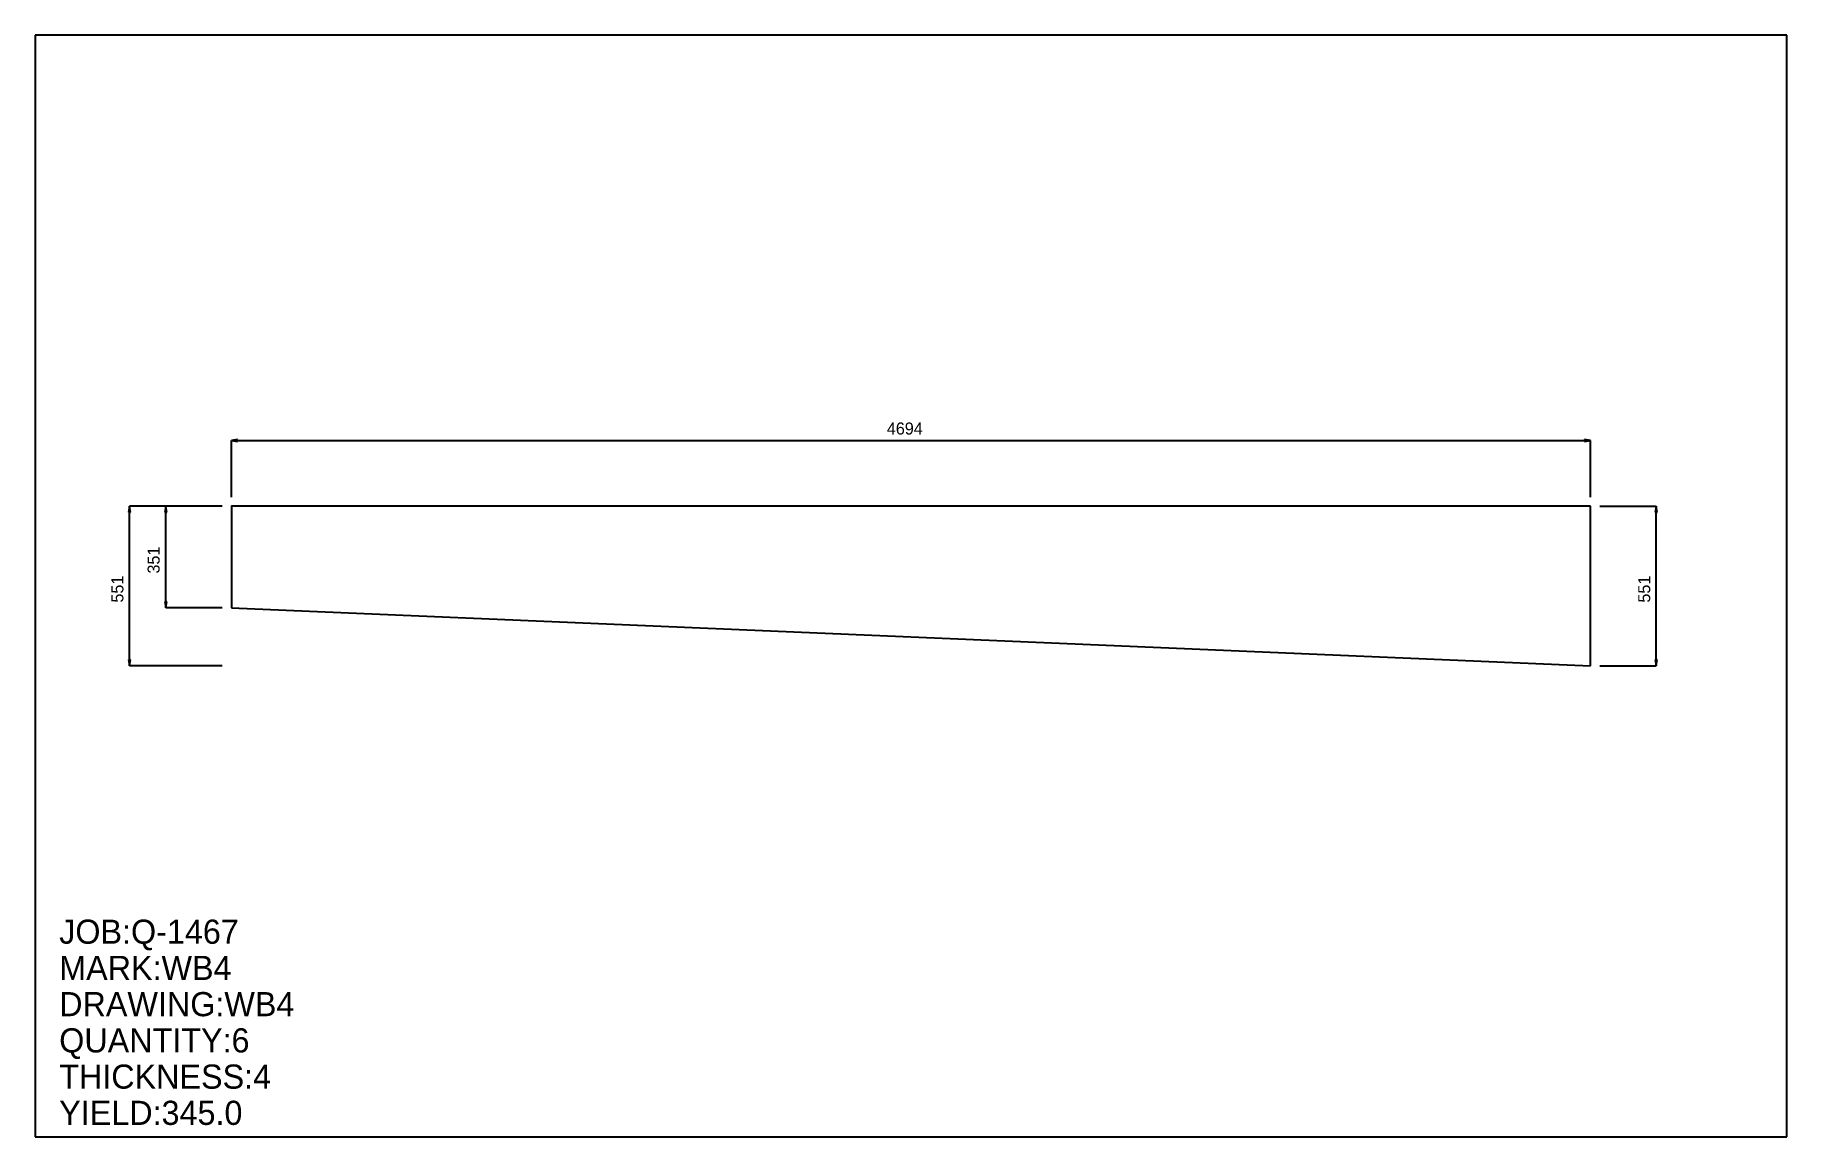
# Model space of a CAD drawing. Extents: x 0 to 6050, y 0 to 3807.
import ezdxf

# ---------------------------------------------------------------- set-up
doc = ezdxf.new("R2010")
doc.units = 0
doc.header["$LTSCALE"] = 0.125
for name, color, linetype in [('2', 7, 'CONTINUOUS'), ('3', 1, 'CONTINUOUS'), ('5', 7, 'CONTINUOUS'), ('6', 6, 'CONTINUOUS')]:
    doc.layers.add(name, color=color, linetype=linetype)

# ---------------------------------------------------------------- blocks, each defined once
blk = doc.blocks.new('ARROW')
at = {"layer": '2', "linetype": 'CONTINUOUS'}
for p, q in [((0, 0), (-1, 0.166667)), ((-1, 0.166667), (-1, -0.166667)), ((-1, -0.166667), (0, 0))]:
    blk.add_line(p, q, dxfattribs=at)
blk = doc.blocks.new('PLATE')
at = {"layer": '3', "linetype": 'CONTINUOUS'}
for p, q in [((0.001044, 0), (0, -350.68359)), ((4693.7974, 0), (0.001044, 0)), ((4693.7983, -551.2168), (4693.7974, 0)), ((0, -350.68359), (4693.7983, -551.2168))]:
    blk.add_line(p, q, dxfattribs=at)
at = {"layer": '5', "linetype": 'CONTINUOUS'}
for p, q in [((-0.098956, 0), (0.101044, 0)), ((0.001044, -0.1), (0.001044, 0.1))]:
    blk.add_line(p, q, dxfattribs=at)
blk.add_circle((0.001044, 0), 0.1, dxfattribs=at)
at = {"layer": '6', "linetype": 'CONTINUOUS'}
for p, q in [((0, 31.291988), (0, 226.86693)), ((0, 226.81693), (4693.7983, 226.81693)), ((4693.7983, 31.291988), (4693.7983, 226.86693)), ((-31.291946, 0.000002), (-352.03485, 0.000027)), ((-351.98489, -551.2168), (-351.98486, 0.000027)), ((-31.291962, 0.000002), (-226.8669, 0.000017)), ((-226.81693, -350.68359), (-226.81689, 0.000017)), ((4725.0903, -0.000002), (4920.665, -0.000017)), ((4920.6152, -551.2168), (4920.6152, -0.000017)), ((-31.291988, -350.68359), (-226.86693, -350.68359)), ((-31.291988, -551.2168), (-352.03488, -551.2168)), ((4725.0903, -551.2168), (4920.665, -551.2168))]:
    blk.add_line(p, q, dxfattribs=at)
at = {"layer": '6', "xscale": 20.861324, "yscale": 20.861324, "zscale": 20.861324}
for p, rotation in [((0, 226.81693), 180), ((-351.98486, 0.000027), 90), ((-226.81689, 0.000017), 90), ((4920.6152, -0.000017), 90), ((-226.81693, -350.68359), 270), ((-351.98489, -551.2168), 270), ((4920.6152, -551.2168), 270)]:
    blk.add_blockref('ARROW', p, dxfattribs=dict(at, rotation=rotation))
blk.add_blockref('ARROW', (4693.7983, 226.81693), dxfattribs=at)
at = {"layer": '5'}
blk.add_text('ZERO', height=0.015, dxfattribs=at).set_placement((0.001044, 0))
at = {"layer": '6'}
blk.add_text('4694', height=41.723, dxfattribs=at).set_placement((2263.4539, 247.67825))
for s, p in [('351', (-247.67824, -232.71043)), ('551', (-372.84619, -332.97702)), ('551', (4899.7539, -332.97702))]:
    blk.add_text(s, height=41.723, rotation=90, dxfattribs=at).set_placement(p)

msp = doc.modelspace()

# ---------------------------------------------------------------- linework, layer by layer
at = {"layer": '5', "linetype": 'CONTINUOUS'}
for p, q in [((6049.7847, 3807.1919), (0, 3807.1919)), ((0, 3807.1919), (0, 0)), ((6049.7847, 0), (6049.7847, 3807.1919)), ((0, 0), (6049.7847, 0))]:
    msp.add_line(p, q, dxfattribs=at)

# ---------------------------------------------------------------- block references
at = {"layer": '2'}
msp.add_blockref('PLATE', (677.9931, 2179.2043), dxfattribs=at)

# ---------------------------------------------------------------- texts
at = {"layer": '5'}
for s, p in [('JOB:Q-1467', (83.445297, 667.56238)), ('MARK:WB4', (83.445297, 542.39441)), ('DRAWING:WB4', (83.445297, 417.22647)), ('QUANTITY:6', (83.445297, 292.05853)), ('THICKNESS:4', (83.445297, 166.89059)), ('YIELD:345.0', (83.445297, 41.722649))]:
    msp.add_text(s, height=83.445, dxfattribs=at).set_placement(p)

doc.saveas('drawing.dxf')
